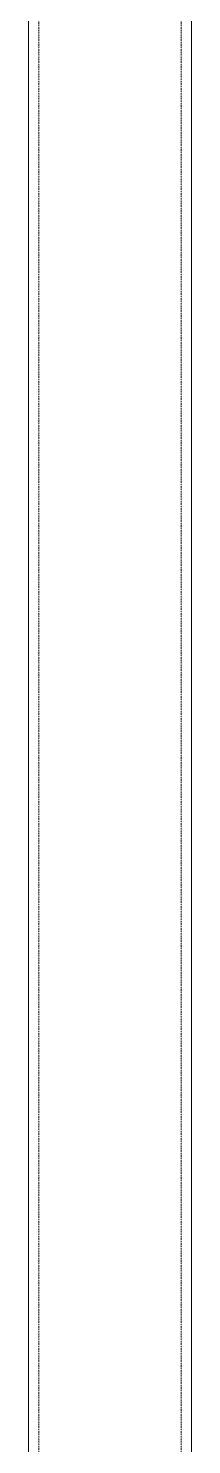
# Model space of a CAD drawing. Header units: millimetres. Extents: x -1379 to 1385823, y -4884429 to 548763.
# Drawn here: x 692856 to 692981, y -2318186 to -2317098 of the extents above; entities that cross this region are included whole.
import ezdxf

# ---------------------------------------------------------------- set-up
doc = ezdxf.new("R2010")
doc.units = ezdxf.units.MM
doc.set_wipeout_variables(frame=1)
doc.linetypes.add('HIDDEN', pattern=[0.375, 0.25, -0.125])
for name, color, linetype in [('000 - EXISTING_STEEL-STRUCTURE_HIDDEN_', 7, 'HIDDEN'), ('000 - EXISTING_STEEL-STRUCTURE_MAIN_COLOR_3', 7, 'Continuous'), ('000 - EXISTING_STEEL-STRUCTURE_WIPEOUT_', 7, 'Continuous')]:
    doc.layers.add(name, color=color, linetype=linetype)

# ---------------------------------------------------------------- blocks, each defined once
blk = doc.blocks.new('*U3054')
at = {"color": 7}
blk.add_wipeout([(-1888.499900199473, -2.7284841053187847e-12), (-1888.499900199473, -125.00000000000273), (1888.499900199473, -124.99999999999727), (1888.499900199473, 1.8189894035458565e-12)], dxfattribs=at).dxf.layer = '000 - EXISTING_STEEL-STRUCTURE_WIPEOUT_'
at = {"layer": '000 - EXISTING_STEEL-STRUCTURE_HIDDEN_', "color": 7, "linetype": 'HIDDEN', "lineweight": 0, "ltscale": 5}
for p, q in [((1888.499900199473, -7.999949972143028), (-1888.499900199473, -7.99994997214736)), ((1888.499900199473, -117.0000499114372), (-1888.499900199473, -117.0000499114415))]:
    blk.add_line(p, q, dxfattribs=at)
at = {"layer": '000 - EXISTING_STEEL-STRUCTURE_MAIN_COLOR_3', "color": 7, "lineweight": 0}
blk.add_lwpolyline([(-1888.499900199473, -2.100978052331709e-12), (-1888.499900199473, -125.0000000000021), (1888.499900199473, -124.9999999999978), (1888.499900199473, 2.231104190286715e-12), (-1888.499900199473, -2.100978052331709e-12)], close=True, dxfattribs=at)
blk = doc.blocks.new('C-1-IV01_REV00_20260605-140059_LOPF_ASPG')
at = {"color": 7, "rotation": 270}
blk.add_blockref('*U3054', (757.9999500563717, -13868), dxfattribs=at)

msp = doc.modelspace()

# ---------------------------------------------------------------- block references
at = {"color": 7}
msp.add_blockref('C-1-IV01_REV00_20260605-140059_LOPF_ASPG', (692222.6987286493, -2304463.747943201), dxfattribs=at)

doc.saveas('drawing.dxf')
